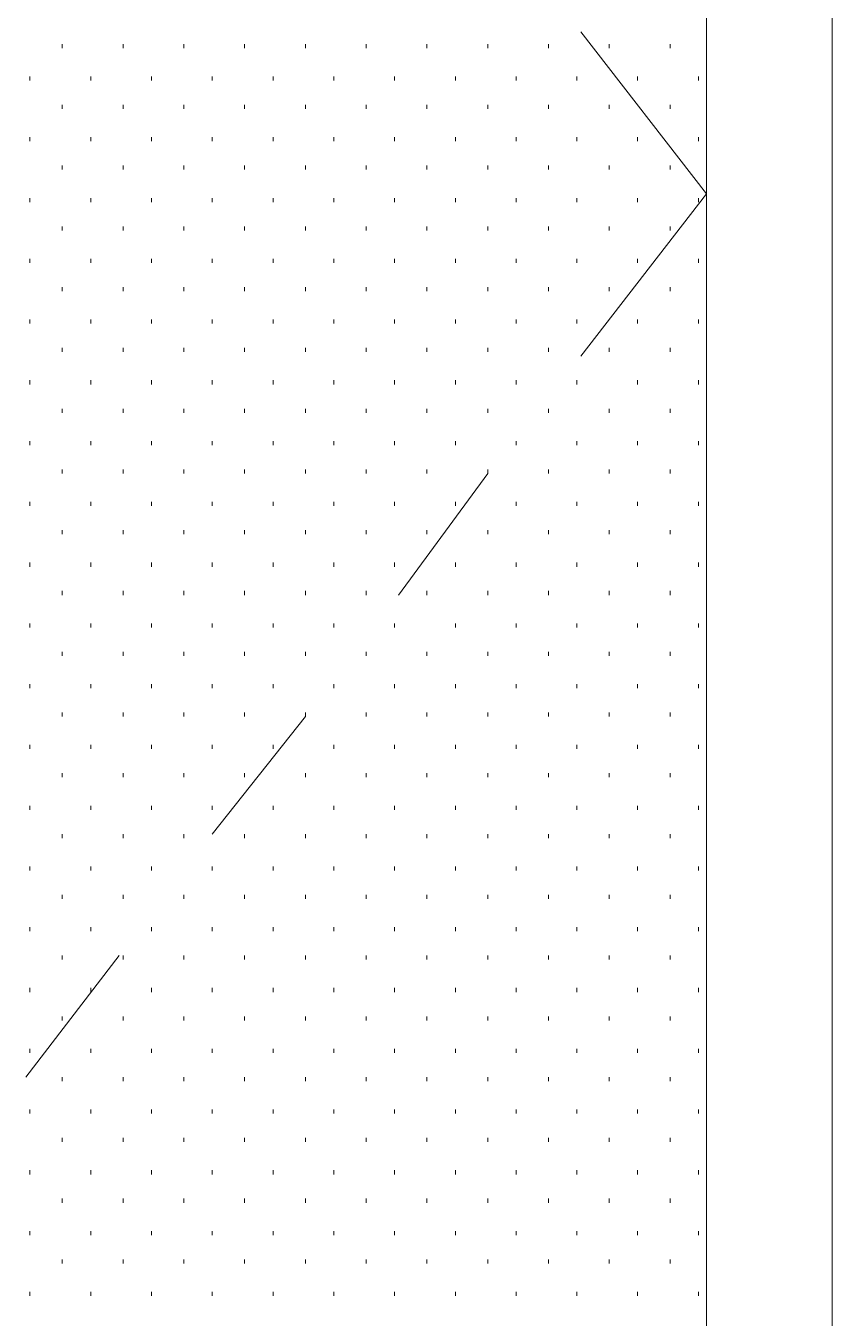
# Model space of a CAD drawing. Header units: inches. Extents: x -6061 to 13621, y -296 to 7483.
# Drawn here: x -5819.55 to -5803.61, y 632 to 657.55 of the extents above; entities that cross this region are included whole.
import ezdxf

# ---------------------------------------------------------------- set-up
doc = ezdxf.new("R2010")
doc.units = ezdxf.units.IN
doc.header["$MEASUREMENT"] = 0
doc.layers.get('0').update_dxf_attribs({"linetype": 'CONTINUOUS'})

msp = doc.modelspace()

# ---------------------------------------------------------------- linework, layer by layer
at = {"color": 7, "linetype": 'Continuous', "lineweight": 9, "true_color": 0x000007}
for p, q in [((-5806.09053, 703.48371), (-5806.09053, 607.4552)), ((-5803.60773, 607.4552), (-5803.60773, 703.48371)), ((-5803.60773, 703.48371), (-5803.60773, 607.4552)), ((-5806.09053, 607.4552), (-5806.09053, 701.0009)), ((-5808.57334, 657.43167), (-5806.09053, 654.22805)), ((-5808.57334, 651.02443), (-5806.09053, 654.22805)), ((-5812.17741, 646.29909), (-5810.41542, 648.70181)), ((-5815.86157, 641.57376), (-5814.01949, 643.89638)), ((-5819.54574, 636.76833), (-5817.70366, 639.17104))]:
    msp.add_line(p, q, dxfattribs=at)
at = {"color": 7, "linetype": 'Continuous', "lineweight": 9, "true_color": 0xffffff}
for p, q in [((-5818.82492, 657.11131), (-5818.82492, 657.1914)), ((-5817.62357, 657.11131), (-5817.62357, 657.1914)), ((-5816.42221, 657.11131), (-5816.42221, 657.1914)), ((-5815.22085, 657.11131), (-5815.22085, 657.1914)), ((-5814.01949, 657.11131), (-5814.01949, 657.1914)), ((-5812.81814, 657.11131), (-5812.81814, 657.1914)), ((-5811.61678, 657.11131), (-5811.61678, 657.1914)), ((-5810.41542, 657.11131), (-5810.41542, 657.1914)), ((-5809.21406, 657.11131), (-5809.21406, 657.1914)), ((-5808.01271, 657.11131), (-5808.01271, 657.1914)), ((-5806.81135, 657.11131), (-5806.81135, 657.1914)), ((-5819.46565, 656.47059), (-5819.46565, 656.55068)), ((-5818.26429, 656.47059), (-5818.26429, 656.55068)), ((-5817.06293, 656.47059), (-5817.06293, 656.55068)), ((-5815.86157, 656.47059), (-5815.86157, 656.55068)), ((-5814.66022, 656.47059), (-5814.66022, 656.55068)), ((-5813.45886, 656.47059), (-5813.45886, 656.55068)), ((-5812.2575, 656.47059), (-5812.2575, 656.55068)), ((-5811.05614, 656.47059), (-5811.05614, 656.55068)), ((-5809.85479, 656.47059), (-5809.85479, 656.55068)), ((-5808.65343, 656.47059), (-5808.65343, 656.55068)), ((-5807.45207, 656.47059), (-5807.45207, 656.55068)), ((-5806.25071, 656.47059), (-5806.25071, 656.55068)), ((-5818.82492, 655.90995), (-5818.82492, 655.99005)), ((-5817.62357, 655.90995), (-5817.62357, 655.99005)), ((-5816.42221, 655.90995), (-5816.42221, 655.99005)), ((-5815.22085, 655.90995), (-5815.22085, 655.99005)), ((-5814.01949, 655.90995), (-5814.01949, 655.99005)), ((-5812.81814, 655.90995), (-5812.81814, 655.99005)), ((-5811.61678, 655.90995), (-5811.61678, 655.99005)), ((-5810.41542, 655.90995), (-5810.41542, 655.99005)), ((-5809.21406, 655.90995), (-5809.21406, 655.99005)), ((-5808.01271, 655.90995), (-5808.01271, 655.99005)), ((-5806.81135, 655.90995), (-5806.81135, 655.99005)), ((-5819.46565, 655.26923), (-5819.46565, 655.34932)), ((-5818.26429, 655.26923), (-5818.26429, 655.34932)), ((-5817.06293, 655.26923), (-5817.06293, 655.34932)), ((-5815.86157, 655.26923), (-5815.86157, 655.34932)), ((-5814.66022, 655.26923), (-5814.66022, 655.34932)), ((-5813.45886, 655.26923), (-5813.45886, 655.34932)), ((-5812.2575, 655.26923), (-5812.2575, 655.34932)), ((-5811.05614, 655.26923), (-5811.05614, 655.34932)), ((-5809.85479, 655.26923), (-5809.85479, 655.34932)), ((-5808.65343, 655.26923), (-5808.65343, 655.34932)), ((-5807.45207, 655.26923), (-5807.45207, 655.34932)), ((-5806.25071, 655.26923), (-5806.25071, 655.34932)), ((-5818.82492, 654.7086), (-5818.82492, 654.78869)), ((-5817.62357, 654.7086), (-5817.62357, 654.78869)), ((-5816.42221, 654.7086), (-5816.42221, 654.78869)), ((-5815.22085, 654.7086), (-5815.22085, 654.78869)), ((-5814.01949, 654.7086), (-5814.01949, 654.78869)), ((-5812.81814, 654.7086), (-5812.81814, 654.78869)), ((-5811.61678, 654.7086), (-5811.61678, 654.78869)), ((-5810.41542, 654.7086), (-5810.41542, 654.78869)), ((-5809.21406, 654.7086), (-5809.21406, 654.78869)), ((-5808.01271, 654.7086), (-5808.01271, 654.78869)), ((-5806.81135, 654.7086), (-5806.81135, 654.78869)), ((-5819.46565, 654.06787), (-5819.46565, 654.14796)), ((-5818.26429, 654.06787), (-5818.26429, 654.14796)), ((-5817.06293, 654.06787), (-5817.06293, 654.14796)), ((-5815.86157, 654.06787), (-5815.86157, 654.14796)), ((-5814.66022, 654.06787), (-5814.66022, 654.14796)), ((-5813.45886, 654.06787), (-5813.45886, 654.14796)), ((-5812.2575, 654.06787), (-5812.2575, 654.14796)), ((-5811.05614, 654.06787), (-5811.05614, 654.14796)), ((-5809.85479, 654.06787), (-5809.85479, 654.14796)), ((-5808.65343, 654.06787), (-5808.65343, 654.14796)), ((-5807.45207, 654.06787), (-5807.45207, 654.14796)), ((-5806.25071, 654.06787), (-5806.25071, 654.14796)), ((-5818.82492, 653.50724), (-5818.82492, 653.58733)), ((-5817.62357, 653.50724), (-5817.62357, 653.58733)), ((-5816.42221, 653.50724), (-5816.42221, 653.58733)), ((-5815.22085, 653.50724), (-5815.22085, 653.58733)), ((-5814.01949, 653.50724), (-5814.01949, 653.58733)), ((-5812.81814, 653.50724), (-5812.81814, 653.58733)), ((-5811.61678, 653.50724), (-5811.61678, 653.58733)), ((-5810.41542, 653.50724), (-5810.41542, 653.58733)), ((-5809.21406, 653.50724), (-5809.21406, 653.58733)), ((-5808.01271, 653.50724), (-5808.01271, 653.58733)), ((-5806.81135, 653.50724), (-5806.81135, 653.58733)), ((-5819.46565, 652.86652), (-5819.46565, 652.94661)), ((-5818.26429, 652.86652), (-5818.26429, 652.94661)), ((-5817.06293, 652.86652), (-5817.06293, 652.94661)), ((-5815.86157, 652.86652), (-5815.86157, 652.94661)), ((-5814.66022, 652.86652), (-5814.66022, 652.94661)), ((-5813.45886, 652.86652), (-5813.45886, 652.94661)), ((-5812.2575, 652.86652), (-5812.2575, 652.94661)), ((-5811.05614, 652.86652), (-5811.05614, 652.94661)), ((-5809.85479, 652.86652), (-5809.85479, 652.94661)), ((-5808.65343, 652.86652), (-5808.65343, 652.94661)), ((-5807.45207, 652.86652), (-5807.45207, 652.94661)), ((-5806.25071, 652.86652), (-5806.25071, 652.94661)), ((-5818.82492, 652.30588), (-5818.82492, 652.38597)), ((-5817.62357, 652.30588), (-5817.62357, 652.38597)), ((-5816.42221, 652.30588), (-5816.42221, 652.38597)), ((-5815.22085, 652.30588), (-5815.22085, 652.38597)), ((-5814.01949, 652.30588), (-5814.01949, 652.38597)), ((-5812.81814, 652.30588), (-5812.81814, 652.38597)), ((-5811.61678, 652.30588), (-5811.61678, 652.38597)), ((-5810.41542, 652.30588), (-5810.41542, 652.38597)), ((-5809.21406, 652.30588), (-5809.21406, 652.38597)), ((-5808.01271, 652.30588), (-5808.01271, 652.38597)), ((-5806.81135, 652.30588), (-5806.81135, 652.38597)), ((-5819.46565, 651.66516), (-5819.46565, 651.74525)), ((-5818.26429, 651.66516), (-5818.26429, 651.74525)), ((-5817.06293, 651.66516), (-5817.06293, 651.74525)), ((-5815.86157, 651.66516), (-5815.86157, 651.74525)), ((-5814.66022, 651.66516), (-5814.66022, 651.74525)), ((-5813.45886, 651.66516), (-5813.45886, 651.74525)), ((-5812.2575, 651.66516), (-5812.2575, 651.74525)), ((-5811.05614, 651.66516), (-5811.05614, 651.74525)), ((-5809.85479, 651.66516), (-5809.85479, 651.74525)), ((-5808.65343, 651.66516), (-5808.65343, 651.74525)), ((-5807.45207, 651.66516), (-5807.45207, 651.74525)), ((-5806.25071, 651.66516), (-5806.25071, 651.74525)), ((-5818.82492, 651.10452), (-5818.82492, 651.18462)), ((-5817.62357, 651.10452), (-5817.62357, 651.18462)), ((-5816.42221, 651.10452), (-5816.42221, 651.18462)), ((-5815.22085, 651.10452), (-5815.22085, 651.18462)), ((-5814.01949, 651.10452), (-5814.01949, 651.18462)), ((-5812.81814, 651.10452), (-5812.81814, 651.18462)), ((-5811.61678, 651.10452), (-5811.61678, 651.18462)), ((-5810.41542, 651.10452), (-5810.41542, 651.18462)), ((-5809.21406, 651.10452), (-5809.21406, 651.18462)), ((-5808.01271, 651.10452), (-5808.01271, 651.18462)), ((-5806.81135, 651.10452), (-5806.81135, 651.18462)), ((-5819.46565, 650.4638), (-5819.46565, 650.54389)), ((-5818.26429, 650.4638), (-5818.26429, 650.54389)), ((-5817.06293, 650.4638), (-5817.06293, 650.54389)), ((-5815.86157, 650.4638), (-5815.86157, 650.54389)), ((-5814.66022, 650.4638), (-5814.66022, 650.54389)), ((-5813.45886, 650.4638), (-5813.45886, 650.54389)), ((-5812.2575, 650.4638), (-5812.2575, 650.54389)), ((-5811.05614, 650.4638), (-5811.05614, 650.54389)), ((-5809.85479, 650.4638), (-5809.85479, 650.54389)), ((-5808.65343, 650.4638), (-5808.65343, 650.54389)), ((-5807.45207, 650.4638), (-5807.45207, 650.54389)), ((-5806.25071, 650.4638), (-5806.25071, 650.54389)), ((-5818.82492, 649.90317), (-5818.82492, 649.98326)), ((-5817.62357, 649.90317), (-5817.62357, 649.98326)), ((-5816.42221, 649.90317), (-5816.42221, 649.98326)), ((-5815.22085, 649.90317), (-5815.22085, 649.98326)), ((-5814.01949, 649.90317), (-5814.01949, 649.98326)), ((-5812.81814, 649.90317), (-5812.81814, 649.98326)), ((-5811.61678, 649.90317), (-5811.61678, 649.98326)), ((-5810.41542, 649.90317), (-5810.41542, 649.98326)), ((-5809.21406, 649.90317), (-5809.21406, 649.98326)), ((-5808.01271, 649.90317), (-5808.01271, 649.98326)), ((-5806.81135, 649.90317), (-5806.81135, 649.98326)), ((-5819.46565, 649.26244), (-5819.46565, 649.34253)), ((-5818.26429, 649.26244), (-5818.26429, 649.34253)), ((-5817.06293, 649.26244), (-5817.06293, 649.34253)), ((-5815.86157, 649.26244), (-5815.86157, 649.34253)), ((-5814.66022, 649.26244), (-5814.66022, 649.34253)), ((-5813.45886, 649.26244), (-5813.45886, 649.34253)), ((-5812.2575, 649.26244), (-5812.2575, 649.34253)), ((-5811.05614, 649.26244), (-5811.05614, 649.34253)), ((-5809.85479, 649.26244), (-5809.85479, 649.34253)), ((-5808.65343, 649.26244), (-5808.65343, 649.34253)), ((-5807.45207, 649.26244), (-5807.45207, 649.34253)), ((-5806.25071, 649.26244), (-5806.25071, 649.34253)), ((-5818.82492, 648.70181), (-5818.82492, 648.7819)), ((-5817.62357, 648.70181), (-5817.62357, 648.7819)), ((-5816.42221, 648.70181), (-5816.42221, 648.7819)), ((-5815.22085, 648.70181), (-5815.22085, 648.7819)), ((-5814.01949, 648.70181), (-5814.01949, 648.7819)), ((-5812.81814, 648.70181), (-5812.81814, 648.7819)), ((-5811.61678, 648.70181), (-5811.61678, 648.7819)), ((-5810.41542, 648.70181), (-5810.41542, 648.7819)), ((-5809.21406, 648.70181), (-5809.21406, 648.7819)), ((-5808.01271, 648.70181), (-5808.01271, 648.7819)), ((-5806.81135, 648.70181), (-5806.81135, 648.7819)), ((-5819.46565, 648.06109), (-5819.46565, 648.14118)), ((-5818.26429, 648.06109), (-5818.26429, 648.14118)), ((-5817.06293, 648.06109), (-5817.06293, 648.14118)), ((-5815.86157, 648.06109), (-5815.86157, 648.14118)), ((-5814.66022, 648.06109), (-5814.66022, 648.14118)), ((-5813.45886, 648.06109), (-5813.45886, 648.14118)), ((-5812.2575, 648.06109), (-5812.2575, 648.14118)), ((-5811.05614, 648.06109), (-5811.05614, 648.14118)), ((-5809.85479, 648.06109), (-5809.85479, 648.14118)), ((-5808.65343, 648.06109), (-5808.65343, 648.14118)), ((-5807.45207, 648.06109), (-5807.45207, 648.14118)), ((-5806.25071, 648.06109), (-5806.25071, 648.14118)), ((-5818.82492, 647.50045), (-5818.82492, 647.58054)), ((-5817.62357, 647.50045), (-5817.62357, 647.58054)), ((-5816.42221, 647.50045), (-5816.42221, 647.58054)), ((-5815.22085, 647.50045), (-5815.22085, 647.58054)), ((-5814.01949, 647.50045), (-5814.01949, 647.58054)), ((-5812.81814, 647.50045), (-5812.81814, 647.58054)), ((-5811.61678, 647.50045), (-5811.61678, 647.58054)), ((-5810.41542, 647.50045), (-5810.41542, 647.58054)), ((-5809.21406, 647.50045), (-5809.21406, 647.58054)), ((-5808.01271, 647.50045), (-5808.01271, 647.58054)), ((-5806.81135, 647.50045), (-5806.81135, 647.58054)), ((-5819.46565, 646.85973), (-5819.46565, 646.93982)), ((-5818.26429, 646.85973), (-5818.26429, 646.93982)), ((-5817.06293, 646.85973), (-5817.06293, 646.93982)), ((-5815.86157, 646.85973), (-5815.86157, 646.93982)), ((-5814.66022, 646.85973), (-5814.66022, 646.93982)), ((-5813.45886, 646.85973), (-5813.45886, 646.93982)), ((-5812.2575, 646.85973), (-5812.2575, 646.93982)), ((-5811.05614, 646.85973), (-5811.05614, 646.93982)), ((-5809.85479, 646.85973), (-5809.85479, 646.93982)), ((-5808.65343, 646.85973), (-5808.65343, 646.93982)), ((-5807.45207, 646.85973), (-5807.45207, 646.93982)), ((-5806.25071, 646.85973), (-5806.25071, 646.93982)), ((-5818.82492, 646.29909), (-5818.82492, 646.37919)), ((-5817.62357, 646.29909), (-5817.62357, 646.37919)), ((-5816.42221, 646.29909), (-5816.42221, 646.37919)), ((-5815.22085, 646.29909), (-5815.22085, 646.37919)), ((-5814.01949, 646.29909), (-5814.01949, 646.37919)), ((-5812.81814, 646.29909), (-5812.81814, 646.37919)), ((-5811.61678, 646.29909), (-5811.61678, 646.37919)), ((-5810.41542, 646.29909), (-5810.41542, 646.37919)), ((-5809.21406, 646.29909), (-5809.21406, 646.37919)), ((-5808.01271, 646.29909), (-5808.01271, 646.37919)), ((-5806.81135, 646.29909), (-5806.81135, 646.37919)), ((-5819.46565, 645.65837), (-5819.46565, 645.73846)), ((-5818.26429, 645.65837), (-5818.26429, 645.73846)), ((-5817.06293, 645.65837), (-5817.06293, 645.73846)), ((-5815.86157, 645.65837), (-5815.86157, 645.73846)), ((-5814.66022, 645.65837), (-5814.66022, 645.73846)), ((-5813.45886, 645.65837), (-5813.45886, 645.73846)), ((-5812.2575, 645.65837), (-5812.2575, 645.73846)), ((-5811.05614, 645.65837), (-5811.05614, 645.73846)), ((-5809.85479, 645.65837), (-5809.85479, 645.73846)), ((-5808.65343, 645.65837), (-5808.65343, 645.73846)), ((-5807.45207, 645.65837), (-5807.45207, 645.73846)), ((-5806.25071, 645.65837), (-5806.25071, 645.73846)), ((-5818.82492, 645.09774), (-5818.82492, 645.17783)), ((-5817.62357, 645.09774), (-5817.62357, 645.17783)), ((-5816.42221, 645.09774), (-5816.42221, 645.17783)), ((-5815.22085, 645.09774), (-5815.22085, 645.17783)), ((-5814.01949, 645.09774), (-5814.01949, 645.17783)), ((-5812.81814, 645.09774), (-5812.81814, 645.17783)), ((-5811.61678, 645.09774), (-5811.61678, 645.17783)), ((-5810.41542, 645.09774), (-5810.41542, 645.17783)), ((-5809.21406, 645.09774), (-5809.21406, 645.17783)), ((-5808.01271, 645.09774), (-5808.01271, 645.17783)), ((-5806.81135, 645.09774), (-5806.81135, 645.17783)), ((-5819.46565, 644.45701), (-5819.46565, 644.5371)), ((-5818.26429, 644.45701), (-5818.26429, 644.5371)), ((-5817.06293, 644.45701), (-5817.06293, 644.5371)), ((-5815.86157, 644.45701), (-5815.86157, 644.5371)), ((-5814.66022, 644.45701), (-5814.66022, 644.5371)), ((-5813.45886, 644.45701), (-5813.45886, 644.5371)), ((-5812.2575, 644.45701), (-5812.2575, 644.5371)), ((-5811.05614, 644.45701), (-5811.05614, 644.5371)), ((-5809.85479, 644.45701), (-5809.85479, 644.5371)), ((-5808.65343, 644.45701), (-5808.65343, 644.5371)), ((-5807.45207, 644.45701), (-5807.45207, 644.5371)), ((-5806.25071, 644.45701), (-5806.25071, 644.5371)), ((-5818.82492, 643.89638), (-5818.82492, 643.97647)), ((-5817.62357, 643.89638), (-5817.62357, 643.97647)), ((-5816.42221, 643.89638), (-5816.42221, 643.97647)), ((-5815.22085, 643.89638), (-5815.22085, 643.97647)), ((-5814.01949, 643.89638), (-5814.01949, 643.97647)), ((-5812.81814, 643.89638), (-5812.81814, 643.97647)), ((-5811.61678, 643.89638), (-5811.61678, 643.97647)), ((-5810.41542, 643.89638), (-5810.41542, 643.97647)), ((-5809.21406, 643.89638), (-5809.21406, 643.97647)), ((-5808.01271, 643.89638), (-5808.01271, 643.97647)), ((-5806.81135, 643.89638), (-5806.81135, 643.97647)), ((-5819.46565, 643.25566), (-5819.46565, 643.33575)), ((-5818.26429, 643.25566), (-5818.26429, 643.33575)), ((-5817.06293, 643.25566), (-5817.06293, 643.33575)), ((-5815.86157, 643.25566), (-5815.86157, 643.33575)), ((-5814.66022, 643.25566), (-5814.66022, 643.33575)), ((-5813.45886, 643.25566), (-5813.45886, 643.33575)), ((-5812.2575, 643.25566), (-5812.2575, 643.33575)), ((-5811.05614, 643.25566), (-5811.05614, 643.33575)), ((-5809.85479, 643.25566), (-5809.85479, 643.33575)), ((-5808.65343, 643.25566), (-5808.65343, 643.33575)), ((-5807.45207, 643.25566), (-5807.45207, 643.33575)), ((-5806.25071, 643.25566), (-5806.25071, 643.33575)), ((-5818.82492, 642.69502), (-5818.82492, 642.77511)), ((-5817.62357, 642.69502), (-5817.62357, 642.77511)), ((-5816.42221, 642.69502), (-5816.42221, 642.77511)), ((-5815.22085, 642.69502), (-5815.22085, 642.77511)), ((-5814.01949, 642.69502), (-5814.01949, 642.77511)), ((-5812.81814, 642.69502), (-5812.81814, 642.77511)), ((-5811.61678, 642.69502), (-5811.61678, 642.77511)), ((-5810.41542, 642.69502), (-5810.41542, 642.77511)), ((-5809.21406, 642.69502), (-5809.21406, 642.77511)), ((-5808.01271, 642.69502), (-5808.01271, 642.77511)), ((-5806.81135, 642.69502), (-5806.81135, 642.77511)), ((-5819.46565, 642.0543), (-5819.46565, 642.13439)), ((-5818.26429, 642.0543), (-5818.26429, 642.13439)), ((-5817.06293, 642.0543), (-5817.06293, 642.13439)), ((-5815.86157, 642.0543), (-5815.86157, 642.13439)), ((-5814.66022, 642.0543), (-5814.66022, 642.13439)), ((-5813.45886, 642.0543), (-5813.45886, 642.13439)), ((-5812.2575, 642.0543), (-5812.2575, 642.13439)), ((-5811.05614, 642.0543), (-5811.05614, 642.13439)), ((-5809.85479, 642.0543), (-5809.85479, 642.13439)), ((-5808.65343, 642.0543), (-5808.65343, 642.13439)), ((-5807.45207, 642.0543), (-5807.45207, 642.13439)), ((-5806.25071, 642.0543), (-5806.25071, 642.13439)), ((-5818.82492, 641.49366), (-5818.82492, 641.57376)), ((-5817.62357, 641.49366), (-5817.62357, 641.57376)), ((-5816.42221, 641.49366), (-5816.42221, 641.57376)), ((-5815.22085, 641.49366), (-5815.22085, 641.57376)), ((-5814.01949, 641.49366), (-5814.01949, 641.57376)), ((-5812.81814, 641.49366), (-5812.81814, 641.57376)), ((-5811.61678, 641.49366), (-5811.61678, 641.57376)), ((-5810.41542, 641.49366), (-5810.41542, 641.57376)), ((-5809.21406, 641.49366), (-5809.21406, 641.57376)), ((-5808.01271, 641.49366), (-5808.01271, 641.57376)), ((-5806.81135, 641.49366), (-5806.81135, 641.57376)), ((-5819.46565, 640.85294), (-5819.46565, 640.93303)), ((-5818.26429, 640.85294), (-5818.26429, 640.93303)), ((-5817.06293, 640.85294), (-5817.06293, 640.93303)), ((-5815.86157, 640.85294), (-5815.86157, 640.93303)), ((-5814.66022, 640.85294), (-5814.66022, 640.93303)), ((-5813.45886, 640.85294), (-5813.45886, 640.93303)), ((-5812.2575, 640.85294), (-5812.2575, 640.93303)), ((-5811.05614, 640.85294), (-5811.05614, 640.93303)), ((-5809.85479, 640.85294), (-5809.85479, 640.93303)), ((-5808.65343, 640.85294), (-5808.65343, 640.93303)), ((-5807.45207, 640.85294), (-5807.45207, 640.93303)), ((-5806.25071, 640.85294), (-5806.25071, 640.93303)), ((-5818.82492, 640.29231), (-5818.82492, 640.3724)), ((-5817.62357, 640.29231), (-5817.62357, 640.3724)), ((-5816.42221, 640.29231), (-5816.42221, 640.3724)), ((-5815.22085, 640.29231), (-5815.22085, 640.3724)), ((-5814.01949, 640.29231), (-5814.01949, 640.3724)), ((-5812.81814, 640.29231), (-5812.81814, 640.3724)), ((-5811.61678, 640.29231), (-5811.61678, 640.3724)), ((-5810.41542, 640.29231), (-5810.41542, 640.3724)), ((-5809.21406, 640.29231), (-5809.21406, 640.3724)), ((-5808.01271, 640.29231), (-5808.01271, 640.3724)), ((-5806.81135, 640.29231), (-5806.81135, 640.3724)), ((-5819.46565, 639.65158), (-5819.46565, 639.73167)), ((-5818.26429, 639.65158), (-5818.26429, 639.73167)), ((-5817.06293, 639.65158), (-5817.06293, 639.73167)), ((-5815.86157, 639.65158), (-5815.86157, 639.73167)), ((-5814.66022, 639.65158), (-5814.66022, 639.73167)), ((-5813.45886, 639.65158), (-5813.45886, 639.73167)), ((-5812.2575, 639.65158), (-5812.2575, 639.73167)), ((-5811.05614, 639.65158), (-5811.05614, 639.73167)), ((-5809.85479, 639.65158), (-5809.85479, 639.73167)), ((-5808.65343, 639.65158), (-5808.65343, 639.73167)), ((-5807.45207, 639.65158), (-5807.45207, 639.73167)), ((-5806.25071, 639.65158), (-5806.25071, 639.73167)), ((-5818.82492, 639.09095), (-5818.82492, 639.17104)), ((-5817.62357, 639.09095), (-5817.62357, 639.17104)), ((-5816.42221, 639.09095), (-5816.42221, 639.17104)), ((-5815.22085, 639.09095), (-5815.22085, 639.17104)), ((-5814.01949, 639.09095), (-5814.01949, 639.17104)), ((-5812.81814, 639.09095), (-5812.81814, 639.17104)), ((-5811.61678, 639.09095), (-5811.61678, 639.17104)), ((-5810.41542, 639.09095), (-5810.41542, 639.17104)), ((-5809.21406, 639.09095), (-5809.21406, 639.17104)), ((-5808.01271, 639.09095), (-5808.01271, 639.17104)), ((-5806.81135, 639.09095), (-5806.81135, 639.17104)), ((-5819.46565, 638.45023), (-5819.46565, 638.53032)), ((-5818.26429, 638.45023), (-5818.26429, 638.53032)), ((-5817.06293, 638.45023), (-5817.06293, 638.53032)), ((-5815.86157, 638.45023), (-5815.86157, 638.53032)), ((-5814.66022, 638.45023), (-5814.66022, 638.53032)), ((-5813.45886, 638.45023), (-5813.45886, 638.53032)), ((-5812.2575, 638.45023), (-5812.2575, 638.53032)), ((-5811.05614, 638.45023), (-5811.05614, 638.53032)), ((-5809.85479, 638.45023), (-5809.85479, 638.53032)), ((-5808.65343, 638.45023), (-5808.65343, 638.53032)), ((-5807.45207, 638.45023), (-5807.45207, 638.53032)), ((-5806.25071, 638.45023), (-5806.25071, 638.53032)), ((-5818.82492, 637.88959), (-5818.82492, 637.96968)), ((-5817.62357, 637.88959), (-5817.62357, 637.96968)), ((-5816.42221, 637.88959), (-5816.42221, 637.96968)), ((-5815.22085, 637.88959), (-5815.22085, 637.96968)), ((-5814.01949, 637.88959), (-5814.01949, 637.96968)), ((-5812.81814, 637.88959), (-5812.81814, 637.96968)), ((-5811.61678, 637.88959), (-5811.61678, 637.96968)), ((-5810.41542, 637.88959), (-5810.41542, 637.96968)), ((-5809.21406, 637.88959), (-5809.21406, 637.96968)), ((-5808.01271, 637.88959), (-5808.01271, 637.96968)), ((-5806.81135, 637.88959), (-5806.81135, 637.96968)), ((-5819.46565, 637.24887), (-5819.46565, 637.32896)), ((-5818.26429, 637.24887), (-5818.26429, 637.32896)), ((-5817.06293, 637.24887), (-5817.06293, 637.32896)), ((-5815.86157, 637.24887), (-5815.86157, 637.32896)), ((-5814.66022, 637.24887), (-5814.66022, 637.32896)), ((-5813.45886, 637.24887), (-5813.45886, 637.32896)), ((-5812.2575, 637.24887), (-5812.2575, 637.32896)), ((-5811.05614, 637.24887), (-5811.05614, 637.32896)), ((-5809.85479, 637.24887), (-5809.85479, 637.32896)), ((-5808.65343, 637.24887), (-5808.65343, 637.32896)), ((-5807.45207, 637.24887), (-5807.45207, 637.32896)), ((-5806.25071, 637.24887), (-5806.25071, 637.32896)), ((-5818.82492, 636.68824), (-5818.82492, 636.76833)), ((-5817.62357, 636.68824), (-5817.62357, 636.76833)), ((-5816.42221, 636.68824), (-5816.42221, 636.76833)), ((-5815.22085, 636.68824), (-5815.22085, 636.76833)), ((-5814.01949, 636.68824), (-5814.01949, 636.76833)), ((-5812.81814, 636.68824), (-5812.81814, 636.76833)), ((-5811.61678, 636.68824), (-5811.61678, 636.76833)), ((-5810.41542, 636.68824), (-5810.41542, 636.76833)), ((-5809.21406, 636.68824), (-5809.21406, 636.76833)), ((-5808.01271, 636.68824), (-5808.01271, 636.76833)), ((-5806.81135, 636.68824), (-5806.81135, 636.76833)), ((-5819.46565, 636.04751), (-5819.46565, 636.1276)), ((-5818.26429, 636.04751), (-5818.26429, 636.1276)), ((-5817.06293, 636.04751), (-5817.06293, 636.1276)), ((-5815.86157, 636.04751), (-5815.86157, 636.1276)), ((-5814.66022, 636.04751), (-5814.66022, 636.1276)), ((-5813.45886, 636.04751), (-5813.45886, 636.1276)), ((-5812.2575, 636.04751), (-5812.2575, 636.1276)), ((-5811.05614, 636.04751), (-5811.05614, 636.1276)), ((-5809.85479, 636.04751), (-5809.85479, 636.1276)), ((-5808.65343, 636.04751), (-5808.65343, 636.1276)), ((-5807.45207, 636.04751), (-5807.45207, 636.1276)), ((-5806.25071, 636.04751), (-5806.25071, 636.1276)), ((-5818.82492, 635.48688), (-5818.82492, 635.56697)), ((-5817.62357, 635.48688), (-5817.62357, 635.56697)), ((-5816.42221, 635.48688), (-5816.42221, 635.56697)), ((-5815.22085, 635.48688), (-5815.22085, 635.56697)), ((-5814.01949, 635.48688), (-5814.01949, 635.56697)), ((-5812.81814, 635.48688), (-5812.81814, 635.56697)), ((-5811.61678, 635.48688), (-5811.61678, 635.56697)), ((-5810.41542, 635.48688), (-5810.41542, 635.56697)), ((-5809.21406, 635.48688), (-5809.21406, 635.56697)), ((-5808.01271, 635.48688), (-5808.01271, 635.56697)), ((-5806.81135, 635.48688), (-5806.81135, 635.56697)), ((-5819.46565, 634.84615), (-5819.46565, 634.92624)), ((-5818.26429, 634.84615), (-5818.26429, 634.92624)), ((-5817.06293, 634.84615), (-5817.06293, 634.92624)), ((-5815.86157, 634.84615), (-5815.86157, 634.92624)), ((-5814.66022, 634.84615), (-5814.66022, 634.92624)), ((-5813.45886, 634.84615), (-5813.45886, 634.92624)), ((-5812.2575, 634.84615), (-5812.2575, 634.92624)), ((-5811.05614, 634.84615), (-5811.05614, 634.92624)), ((-5809.85479, 634.84615), (-5809.85479, 634.92624)), ((-5808.65343, 634.84615), (-5808.65343, 634.92624)), ((-5807.45207, 634.84615), (-5807.45207, 634.92624)), ((-5806.25071, 634.84615), (-5806.25071, 634.92624)), ((-5818.82492, 634.28552), (-5818.82492, 634.36561)), ((-5817.62357, 634.28552), (-5817.62357, 634.36561)), ((-5816.42221, 634.28552), (-5816.42221, 634.36561)), ((-5815.22085, 634.28552), (-5815.22085, 634.36561)), ((-5814.01949, 634.28552), (-5814.01949, 634.36561)), ((-5812.81814, 634.28552), (-5812.81814, 634.36561)), ((-5811.61678, 634.28552), (-5811.61678, 634.36561)), ((-5810.41542, 634.28552), (-5810.41542, 634.36561)), ((-5809.21406, 634.28552), (-5809.21406, 634.36561)), ((-5808.01271, 634.28552), (-5808.01271, 634.36561)), ((-5806.81135, 634.28552), (-5806.81135, 634.36561)), ((-5819.46565, 633.6448), (-5819.46565, 633.72489)), ((-5818.26429, 633.6448), (-5818.26429, 633.72489)), ((-5817.06293, 633.6448), (-5817.06293, 633.72489)), ((-5815.86157, 633.6448), (-5815.86157, 633.72489)), ((-5814.66022, 633.6448), (-5814.66022, 633.72489)), ((-5813.45886, 633.6448), (-5813.45886, 633.72489)), ((-5812.2575, 633.6448), (-5812.2575, 633.72489)), ((-5811.05614, 633.6448), (-5811.05614, 633.72489)), ((-5809.85479, 633.6448), (-5809.85479, 633.72489)), ((-5808.65343, 633.6448), (-5808.65343, 633.72489)), ((-5807.45207, 633.6448), (-5807.45207, 633.72489)), ((-5806.25071, 633.6448), (-5806.25071, 633.72489)), ((-5818.82492, 633.08416), (-5818.82492, 633.16425)), ((-5817.62357, 633.08416), (-5817.62357, 633.16425)), ((-5816.42221, 633.08416), (-5816.42221, 633.16425)), ((-5815.22085, 633.08416), (-5815.22085, 633.16425)), ((-5814.01949, 633.08416), (-5814.01949, 633.16425)), ((-5812.81814, 633.08416), (-5812.81814, 633.16425)), ((-5811.61678, 633.08416), (-5811.61678, 633.16425)), ((-5810.41542, 633.08416), (-5810.41542, 633.16425)), ((-5809.21406, 633.08416), (-5809.21406, 633.16425)), ((-5808.01271, 633.08416), (-5808.01271, 633.16425)), ((-5806.81135, 633.08416), (-5806.81135, 633.16425)), ((-5819.46565, 632.44344), (-5819.46565, 632.52353)), ((-5818.26429, 632.44344), (-5818.26429, 632.52353)), ((-5817.06293, 632.44344), (-5817.06293, 632.52353)), ((-5815.86157, 632.44344), (-5815.86157, 632.52353)), ((-5814.66022, 632.44344), (-5814.66022, 632.52353)), ((-5813.45886, 632.44344), (-5813.45886, 632.52353)), ((-5812.2575, 632.44344), (-5812.2575, 632.52353)), ((-5811.05614, 632.44344), (-5811.05614, 632.52353)), ((-5809.85479, 632.44344), (-5809.85479, 632.52353)), ((-5808.65343, 632.44344), (-5808.65343, 632.52353)), ((-5807.45207, 632.44344), (-5807.45207, 632.52353)), ((-5806.25071, 632.44344), (-5806.25071, 632.52353))]:
    msp.add_line(p, q, dxfattribs=at)

doc.saveas('drawing.dxf')
